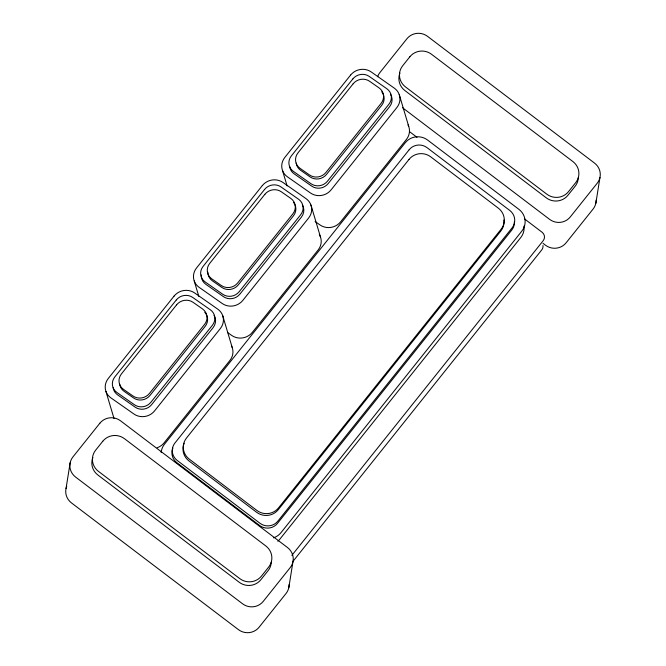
<?xml version="1.0" encoding="UTF-8"?>
<svg xmlns="http://www.w3.org/2000/svg" width="666" height="666" viewBox="0 0 666 666"><rect width="100%" height="100%" fill="white"/><g stroke="black" fill="none" stroke-linecap="round" stroke-linejoin="round"><path stroke-width="1" d="M66.026 488.553L70.163 462.712M288.794 587.72L292.932 561.879M595.837 203.288L599.974 177.447M291.85 555.394L543.223 240.651A6.136 5.961 9.1 0 0 542.116 232.276L524.725 219.072M292.957 561.396L541.749 249.9A6.136 5.961 9.1 0 0 542.973 245.504M315.101 221.503L320.063 224.975A14.727 13.786 -16.6 0 0 340.617 221.828L406.418 139.444A14.727 13.786 -16.6 0 0 408.025 124.833M227.664 332.592L231.793 335.489A14.727 13.786 -16.6 0 0 252.347 332.342L318.157 249.958A14.727 13.786 -16.6 0 0 319.314 234.557M402.464 107.676L549.625 219.372A14.727 14.302 9.1 0 0 570.271 216.966L597.227 183.208A14.727 14.302 9.1 0 0 594.563 163.112L427.555 36.355A14.727 14.302 9.1 0 0 406.909 38.77L379.953 72.519A14.727 14.302 9.1 0 0 377.639 76.732M409.607 131.701L417.058 137.363M543.006 243.323L545.487 245.213A14.727 14.302 9.1 0 0 566.125 242.799L593.09 209.049A14.727 14.302 9.1 0 0 596.145 200.1M399.225 94.53L408.749 126.482M310.955 205.053L320.479 237.004M282.476 170.413L287.096 185.906M222.685 315.567L232.218 347.519M194.206 280.927L198.826 296.42M105.944 391.442L114.028 418.556M578.313 177.747A15.46 15.018 9.1 0 1 575.108 186.297L567.915 195.304A15.46 15.018 9.1 0 1 546.245 197.827L404.87 90.534A15.46 15.018 9.1 0 1 399.941 73.06M289.111 584.532A14.727 14.302 9.1 0 1 286.047 593.481L259.091 627.23A14.727 14.302 9.1 0 1 238.445 629.645L71.437 502.888A14.727 14.302 9.1 0 1 66.742 486.247M271.27 562.179A15.46 15.018 9.1 0 1 268.065 570.729L260.872 579.728A15.46 15.018 9.1 0 1 239.202 582.259L97.827 474.966A15.46 15.018 9.1 0 1 92.899 457.492M390.576 94.306A11.78 11.031 -16.6 0 1 389.643 106.627L328.155 183.608A11.78 11.031 -16.6 0 1 311.713 186.13L294.122 173.801A11.78 11.031 -16.6 0 1 289.685 166.583M381.776 91.833A11.78 11.031 -16.6 0 1 381.693 105.336L326.531 174.4A11.78 11.031 -16.6 0 1 310.09 176.915L300.649 170.305A11.78 11.031 -16.6 0 1 296.204 163.078M302.306 204.82A11.78 11.031 -16.6 0 1 301.382 217.141L239.893 294.131A11.78 11.031 -16.6 0 1 223.443 296.645L205.852 284.324A11.78 11.031 -16.6 0 1 201.357 274.925M293.506 202.347A11.78 11.031 -16.6 0 1 293.423 215.851L238.261 284.915A11.78 11.031 -16.6 0 1 221.82 287.429L212.379 280.819A11.78 11.031 -16.6 0 1 207.842 272.153M231.493 345.862A14.727 13.786 -16.6 0 1 229.887 360.473L164.086 442.865A14.727 13.786 -16.6 0 1 157.143 447.743M214.036 315.334A11.78 11.031 -16.6 0 1 213.112 327.655L151.623 404.645A11.78 11.031 -16.6 0 1 135.173 407.159L117.591 394.838A11.78 11.031 -16.6 0 1 113.145 387.612M204.762 312.321A11.78 11.031 -16.6 0 1 205.161 326.365L150 395.429A11.78 11.031 -16.6 0 1 133.55 397.952L124.109 391.333A11.78 11.031 -16.6 0 1 119.672 384.115M523.992 226.057A15.951 15.493 9.1 0 1 520.804 237.487L279.961 539.027A15.951 15.493 9.1 0 1 277.822 541.225M161.18 452.622A15.951 15.493 9.1 0 1 164.46 444.239L405.303 142.691A15.951 15.493 9.1 0 1 427.664 140.085L518.931 209.357A15.951 15.493 9.1 0 1 521.819 231.127L280.977 532.667A15.951 15.493 9.1 0 1 273.443 537.828M514.36 221.761A12.762 12.396 9.1 0 1 511.729 230.095L277.481 523.384A12.762 12.396 9.1 0 1 259.59 525.474L176.865 462.687A12.762 12.396 9.1 0 1 172.885 448.052M503.896 219.98A15.46 15.018 9.1 0 1 500.807 231.052L278.238 509.723A15.46 15.018 9.1 0 1 256.568 512.246L188.986 460.955A15.46 15.018 9.1 0 1 184.166 443.231M174.076 296.095L108.275 378.488A14.727 13.786 -16.6 0 0 110.856 397.843L133.999 414.052A14.727 13.786 -16.6 0 0 154.554 410.914L220.354 328.521A14.727 13.786 -16.6 0 0 217.774 309.166L194.63 292.948A14.727 13.786 -16.6 0 0 174.076 296.095M262.337 185.581L196.537 267.965A14.727 13.786 -16.6 0 0 199.126 287.329L222.269 303.538A14.727 13.786 -16.6 0 0 242.824 300.391L308.624 218.007A14.727 13.786 -16.6 0 0 306.044 198.651L282.9 182.434A14.727 13.786 -16.6 0 0 262.337 185.581M350.607 75.067L284.807 157.451A14.727 13.786 -16.6 0 0 287.396 176.806L310.531 193.023A14.727 13.786 -16.6 0 0 331.094 189.877L396.894 107.492A14.727 13.786 -16.6 0 0 394.305 88.137L371.17 71.92A14.727 13.786 -16.6 0 0 350.607 75.067M176.29 299.966L114.802 376.956A11.78 11.031 -16.6 0 0 116.875 392.44L134.457 404.762A11.78 11.031 -16.6 0 0 150.907 402.247L212.396 325.258A11.78 11.031 -16.6 0 0 210.331 309.773L192.74 297.452A11.78 11.031 -16.6 0 0 176.29 299.966M264.56 189.452L203.072 266.442A11.78 11.031 -16.6 0 0 205.136 281.926L222.727 294.247A11.78 11.031 -16.6 0 0 239.177 291.733L300.666 214.743A11.78 11.031 -16.6 0 0 298.593 199.259L281.01 186.938A11.78 11.031 -16.6 0 0 264.56 189.452M352.83 78.938L291.342 155.919A11.78 11.031 -16.6 0 0 293.406 171.412L310.997 183.733A11.78 11.031 -16.6 0 0 327.447 181.219L388.927 104.229A11.78 11.031 -16.6 0 0 386.863 88.745L369.272 76.424A11.78 11.031 -16.6 0 0 352.83 78.938M176.615 304.82L121.453 373.884A11.78 11.031 -16.6 0 0 123.526 389.377L132.967 395.987A11.78 11.031 -16.6 0 0 149.409 393.473L204.57 324.409A11.78 11.031 -16.6 0 0 202.506 308.924L193.065 302.306A11.78 11.031 -16.6 0 0 176.615 304.82M264.885 194.305L209.723 263.37A11.78 11.031 -16.6 0 0 211.796 278.854L221.237 285.473A11.78 11.031 -16.6 0 0 237.679 282.958L292.84 213.894A11.78 11.031 -16.6 0 0 290.776 198.401L281.335 191.791A11.78 11.031 -16.6 0 0 264.885 194.305M353.155 83.791L297.993 152.855A11.78 11.031 -16.6 0 0 300.058 168.34L309.499 174.958A11.78 11.031 -16.6 0 0 325.949 172.444L381.11 103.372A11.78 11.031 -16.6 0 0 379.046 87.887L369.597 81.277A11.78 11.031 -16.6 0 0 353.155 83.791M99.875 423.201L72.91 456.951A14.727 14.302 9.1 0 0 75.574 477.047L242.59 603.804A14.727 14.302 9.1 0 0 263.228 601.398L290.185 567.64A14.727 14.302 9.1 0 0 287.521 547.544L120.513 420.787A14.727 14.302 9.1 0 0 99.875 423.201M102.805 441.217L95.613 450.224A15.46 15.018 9.1 0 0 98.41 471.32L239.785 578.621A15.46 15.018 9.1 0 0 261.463 576.09L268.648 567.091A15.46 15.018 9.1 0 0 265.851 545.987L124.475 438.694A15.46 15.018 9.1 0 0 102.805 441.217M409.848 56.785L402.655 65.792A15.46 15.018 9.1 0 0 405.452 86.888L546.828 194.189A15.46 15.018 9.1 0 0 568.498 191.658L575.69 182.659A15.46 15.018 9.1 0 0 572.893 161.555L431.518 54.262A15.46 15.018 9.1 0 0 409.848 56.785M409.157 149.75L174.908 443.048A12.762 12.396 9.1 0 0 177.223 460.464L259.948 523.251A12.762 12.396 9.1 0 0 277.83 521.162L512.087 227.864A12.762 12.396 9.1 0 0 509.773 210.448L427.048 147.661A12.762 12.396 9.1 0 0 409.157 149.75M409.049 159.374L186.48 438.037A15.46 15.018 9.1 0 0 189.277 459.14L256.86 510.431A15.46 15.018 9.1 0 0 278.53 507.9L501.098 229.237A15.46 15.018 9.1 0 0 498.301 208.133L430.719 156.843A15.46 15.018 9.1 0 0 409.049 159.374"/></g></svg>
